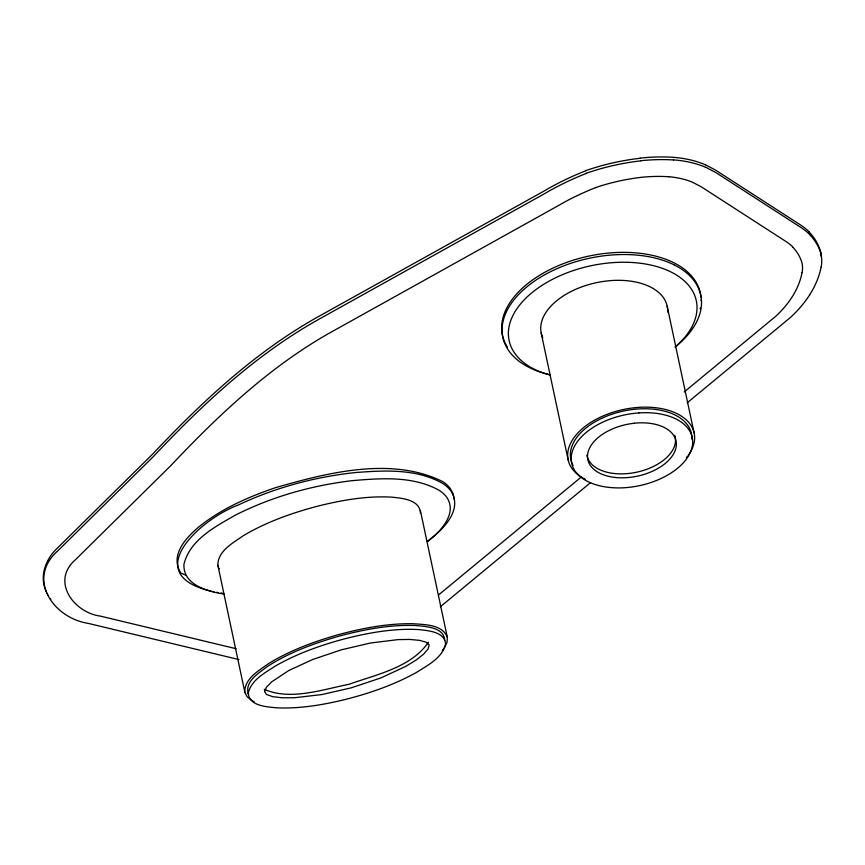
<?xml version="1.0" encoding="UTF-8"?>
<svg xmlns="http://www.w3.org/2000/svg" width="865" height="865" viewBox="0 0 865 865"><rect width="100%" height="100%" fill="white"/><g stroke="black" fill="none" stroke-linecap="round" stroke-linejoin="round"><path stroke-width="1.3" d="M420.487 513.302C420.022 499.548 401.879 498.186 391.467 497.126C365.798 495.732 340.183 500.413 315.411 506.76C290.348 513.55 265.587 522.406 243.227 535.77C233.009 542.95 217.699 551.005 217.861 565.288L244.914 692.573L247.195 696.801L251.207 700.023M444.729 640.414C443.864 626.92 425.612 626.53 415.481 625.503C389.38 624.552 363.43 629.579 338.345 636.359C313.606 643.474 289.051 652.47 267.35 666.547C259.035 672.905 243.93 681.847 248.579 694.303M428.413 642.23C411.405 667.402 376.167 674.603 349.082 684.269C322.375 689.513 290.348 700.91 264.214 689.286M809.662 294.889L811.143 292.489A166.307 97.518 -12 0 0 821.145 266.853M444.318 647.863L447.086 642.111L447.324 637.31L420.368 510.48M443.94 648.404L443.129 649.496M442.242 650.61L442.696 650.048M438.566 594.936L581.604 476.745M684.226 391.953L775.786 316.266A130.42 76.477 -12 0 0 791.994 297.127L793.367 294.933A145.536 85.343 -12 0 0 802.071 272.562M440.317 606.787L590.633 482.573M687.221 402.776L790.069 317.79A150.921 88.5 -12 0 0 809.651 294.879M427.667 541.425C440.242 531.716 458.039 513.54 446.513 496.921A57.068 33.465 -12 0 0 439.139 490.293C412.67 475.631 380.643 478.226 351.579 480.713C311.4 485.6 271.783 496.737 235.604 515.01C215.353 526.601 190.073 539.63 183.975 564.121C182.569 584.848 207.989 591.703 224.176 594.082M427.267 541.393C442.058 530.623 463.802 510.112 450.611 490.596A62.594 36.708 -12 0 0 442.523 483.33C416.097 468.408 384.017 470.387 354.801 472.604C314.601 476.961 274.973 487.687 238.383 504.965C201.631 518.416 138.314 574.274 211.168 591.13M595.553 187.705L593.974 188.3A185.132 108.558 -12 0 0 557.676 206L329.489 333.057C269.026 367.268 218.099 415.524 170.708 465.727L74.898 560.26C50.905 581.669 74.076 612.604 100.156 616.064L236.134 648.718M634.315 423.212L637.516 422.942A45.067 26.426 -12 0 1 675.684 448.913A45.067 26.426 -12 0 1 622.238 477.794L620.432 477.804A45.067 26.426 -12 0 1 588.049 452.157A45.067 26.426 -12 0 1 634.315 423.245M668.807 176.763L667.445 176.665A105.984 62.15 -12 0 0 641.538 177.282L639.516 177.552A130.02 76.239 -12 0 0 595.509 187.629M220.889 592.99L222.359 593.206M216.607 592.276L218.012 592.525M212.498 591.433L213.85 591.725M238.935 659.573L88.219 623.373C53.057 617.934 26.091 578.523 58.106 550.562L153.224 456.72C202.042 404.917 254.764 355.45 317.12 320.255L543.458 194.311A205.621 120.57 -12 0 1 586.427 173.357M539.057 371.647L536.105 370.555A101.151 59.307 -12 0 1 527.65 286.207A101.151 59.307 -12 0 1 669.413 262.722L669.932 262.906A74.66 43.78 -12 0 1 671.694 263.684L673.965 264.766M668.948 260.506L669.467 260.722A74.66 43.78 -12 0 1 671.229 261.5L673.5 262.571A101.151 59.307 -12 0 1 700.91 297.106M253.531 701.223L254.159 701.504M179.888 572.576L186.04 575.301M705.353 164.728L715.431 170.027L799.865 224.532A98.524 57.771 -12 0 1 803.131 226.76L804.958 228.155A94.112 55.187 -12 0 1 809.316 232.09M705.905 167.345L715.993 172.654L800.417 227.149A98.524 57.771 -12 0 1 803.693 229.376L805.52 230.782A94.112 55.187 -12 0 1 809.867 234.707M251.758 700.336L252.331 700.639M793.227 247.466L792.535 246.741A73.114 42.872 -12 0 0 789.583 244.103L788.015 242.903A78.185 45.845 -12 0 0 785.409 241.14L701.169 186.754L692.389 182.191A72.087 42.277 -12 0 0 668.829 176.73M50.343 598.775L50.765 599.326M219.299 568.759L218.802 567.927M179.833 571.105L180.277 571.808M47.705 594.796L48.04 595.38M179.423 570.381L179.023 569.602M46.786 593.033L47.078 593.628M178.698 568.932C172.265 552.659 186.472 537.511 197.88 527.736C220.543 509.063 247.898 497.126 275.47 487.676C327.511 472.69 391.759 456.212 442.945 481.708A62.594 36.708 -12 0 1 450.168 488.401L453.011 493.428L454.385 499.559M46.234 591.855L45.661 590.46M218.391 567.072L217.861 565.288M45.402 589.757C39.649 575.257 46.018 558.812 56.917 548.561L152.662 454.093C201.48 402.29 254.213 352.823 316.568 317.628L542.906 191.684A205.621 120.57 -12 0 1 585.875 170.729M447.324 637.31C442.307 624.216 424.672 624.714 412.973 623.697C387.498 623.341 362.219 628.185 337.718 634.845C313.584 641.744 289.71 650.534 268.291 663.79C258.689 670.699 244.481 678.614 244.817 692.119M667.153 306.156L694.108 432.987M541.209 333.111L568.164 459.942M701.061 299.971A101.151 59.307 -12 0 1 701.061 300.696M700.272 308.016A101.151 59.307 -12 0 1 700.12 308.751M507.463 347.179A101.151 59.307 -12 0 1 507.063 346.551M506.685 345.914A101.151 59.307 -12 0 1 505.96 344.627M505.614 343.978A101.151 59.307 -12 0 1 504.976 342.67M504.673 342.01A101.151 59.307 -12 0 1 504.111 340.68M503.852 340.01A101.151 59.307 -12 0 1 551.978 268.561A101.151 59.307 -12 0 1 668.948 260.538M673.943 264.787A101.151 59.307 -12 0 1 675.122 346.962M550.454 374.859A101.151 59.307 -12 0 1 539.09 371.615M675.251 347.006A95.626 56.074 -12 0 0 670.937 271.967L668.818 270.929A70.519 41.358 -12 0 0 667.142 270.194L666.655 269.988A95.701 56.117 -12 0 0 532.537 292.208A95.701 56.117 -12 0 0 540.593 371.993L543.404 372.999A95.626 56.074 -12 0 0 550.194 375.053M802.147 272.551A67.416 39.531 -12 0 0 802.233 264.225L802.093 263.414A98.361 57.674 -12 0 0 793.14 247.498M821.22 255.272A88.057 51.641 -12 0 1 821.209 266.853M820.669 252.656A88.057 51.641 -12 0 1 821.123 256.256M809.77 234.75A118.765 69.643 -12 0 1 821.361 255.251M809.218 232.134A118.765 69.643 -12 0 1 820.798 252.623M673.64 159.895A92.404 54.181 -12 0 1 705.851 167.399M705.289 164.772A92.404 54.181 -12 0 0 673.078 157.279A126.398 74.109 -12 0 0 640.1 158.111M640.662 160.739A126.398 74.109 -12 0 1 673.597 159.971M586.351 173.227A150.51 88.252 -12 0 1 640.651 160.879M585.789 170.61A150.51 88.252 -12 0 1 640.089 158.263M667.65 312.049A64.41 37.768 -12 0 0 611.393 280.552L608.344 280.833A64.41 37.768 -12 0 0 541.944 335.685M542.809 337.815A64.41 37.768 -12 0 1 542.096 336.117M688.183 455.433A64.41 37.768 -12 0 0 638.348 407.383L635.299 407.664A64.41 37.768 -12 0 0 575.052 436.23A64.41 37.768 -12 0 0 581.021 476.885M687.48 456.374A64.41 37.768 -12 0 1 687.113 456.85M686.734 457.315A64.41 37.768 -12 0 1 686.345 457.78M585.194 479.232A64.41 37.768 -12 0 1 584.102 478.669M583.561 478.388A64.41 37.768 -12 0 1 581.518 477.199M691.827 439.128A61.642 36.146 -12 0 0 638.013 408.972L635.051 409.242A61.642 36.146 -12 0 0 572.165 463.381M573.16 465.37A61.642 36.146 -12 0 1 572.944 464.981M675.23 437.257A45.067 26.426 -12 0 1 621.394 473.858L619.6 473.869A45.067 26.426 -12 0 1 586.892 455.152M674.743 435.409A45.067 26.426 -12 0 1 675.165 436.944M248.223 693.395C249.553 706.1 266.409 706.694 276.227 707.797C299.29 708.932 322.299 705.007 344.659 699.634C369.409 693.384 393.791 684.972 416.195 672.592C427.386 665.455 442.004 658.254 445.572 644.349C445.14 631.958 428.748 630.736 419.395 629.634C394.916 628.098 370.479 632.445 346.8 638.262C322.148 644.695 297.809 653.216 275.611 665.877C265.068 672.819 251.055 679.944 248.223 693.395M264.539 691.47L266.474 694.465L272.659 696.649L282.141 697.785L294.1 697.785L321.942 694.552L351.287 687.826L380.946 677.901L405.89 666.32L416.281 659.941L423.601 654.167L428.153 648.891L429.181 644.89L426.218 642.23L419.471 640.338L409.761 639.44L398.051 639.613L370.339 643.03L341.502 649.777L312.881 659.411L288.845 670.483L271.621 681.89L266.485 687.199L264.539 691.47M638.846 412.929L635.883 413.178A61.642 36.146 -12 0 0 571.97 452.611A61.642 36.146 -12 0 0 616.377 487.871L618.54 487.925A61.642 36.146 -12 0 0 691.838 448.2A61.642 36.146 -12 0 0 638.846 412.908"/></g></svg>
